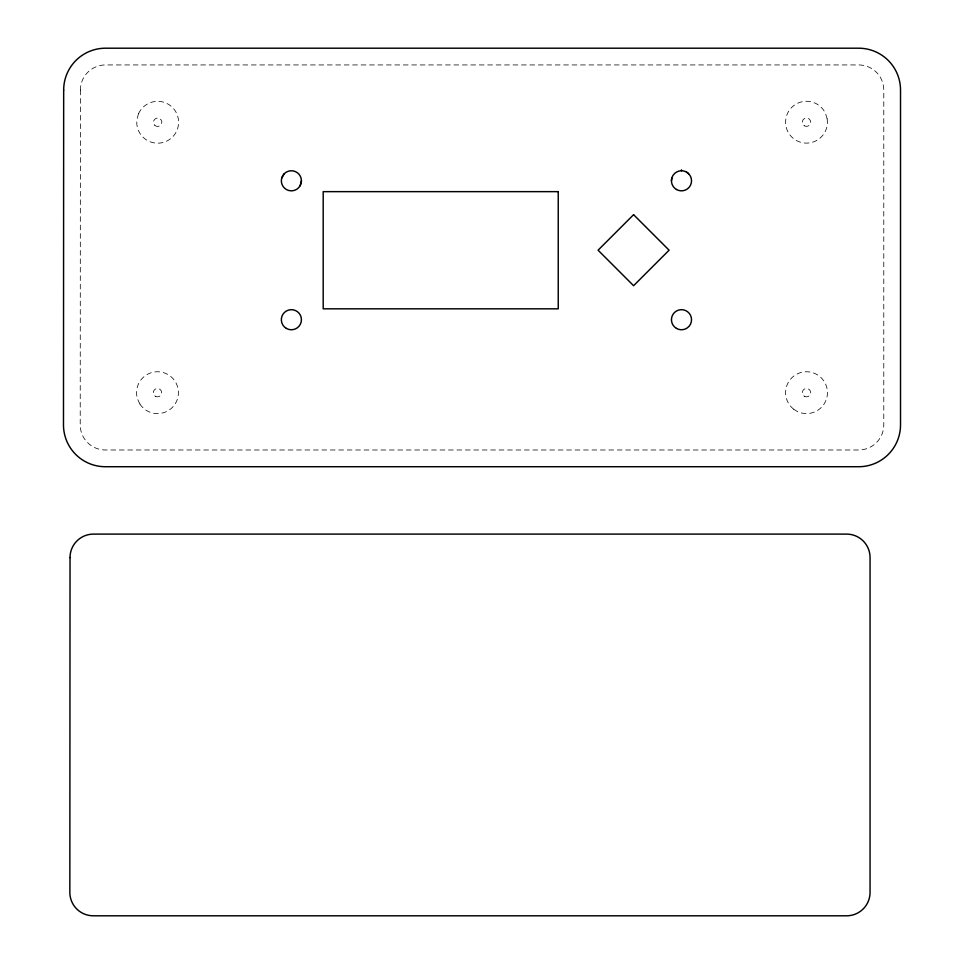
<?xml version="1.0" encoding="UTF-8"?>
<svg xmlns="http://www.w3.org/2000/svg" width="964" height="964" viewBox="0 0 964 964"><rect width="100%" height="100%" fill="white"/><g stroke="black" fill="none" stroke-linecap="round" stroke-linejoin="round"><path stroke-width="0.72" stroke-dasharray="4.82 3.62" d="M80.41 90.05L80.217 424.871A25.112 25.112 0 0 0 105.329 449.983L858.671 449.983A25.112 25.112 0 0 0 883.783 424.871L883.783 90.05A25.112 25.112 0 0 0 858.671 64.937L105.522 64.937A25.112 25.112 0 0 0 80.41 90.05M138.563 113.716L137.008 118.946A20.931 20.931 0 0 0 163.41 142.383A20.931 20.931 0 0 0 173.484 108.546A20.931 20.931 0 0 0 138.563 113.716M139.913 404.049L137.575 399.12A20.931 20.931 0 0 1 160.06 371.911A20.931 20.931 0 0 1 175.219 403.796A20.931 20.931 0 0 1 139.913 404.049M827.148 118.849L825.582 113.619A20.931 20.931 0 0 0 790.661 108.522A20.931 20.931 0 0 0 800.795 142.335A20.931 20.931 0 0 0 827.148 118.849M793.746 409.242A20.931 20.931 0 0 0 827.257 395.445A20.931 20.931 0 0 0 798.554 373.321A20.931 20.931 0 0 0 793.746 409.242M804.422 396.3A4.181 4.181 0 0 0 810.7 392.673A4.181 4.181 0 0 0 804.422 389.046A4.181 4.181 0 0 0 804.422 396.3M804.398 125.814A4.181 4.181 0 0 0 810.676 122.199A4.181 4.181 0 0 0 804.398 118.572A4.181 4.181 0 0 0 804.398 125.814M154.71 125.212A4.181 4.181 0 0 0 161.711 123.332A4.181 4.181 0 0 0 156.59 118.21A4.181 4.181 0 0 0 154.71 125.212M155.385 396.3A4.181 4.181 0 0 0 161.663 392.673A4.181 4.181 0 0 0 155.385 389.058A4.181 4.181 0 0 0 155.385 396.3"/><path stroke-width="1.45" d="M301.431 180.798A10.05 10.05 0 0 1 286.356 189.498A10.05 10.05 0 0 1 286.356 172.098A10.05 10.05 0 0 1 301.431 180.798L300.081 185.823M671.438 180.798L671.788 178.195M281.681 178.195L284.284 173.689M686.513 172.098L688.585 173.689M681.488 169.809L681.488 170.749M63.672 90.05L63.479 424.871A41.85 41.85 0 0 0 105.329 466.721L858.671 466.721A41.85 41.85 0 0 0 900.521 424.871L900.521 90.05A41.85 41.85 0 0 0 858.671 48.2L105.522 48.2A41.85 41.85 0 0 0 63.672 90.05M70.035 557.541L69.842 892.363A23.437 23.437 0 0 0 93.279 915.8L846.621 915.8A23.437 23.437 0 0 0 870.058 892.363L870.058 557.541A23.437 23.437 0 0 0 846.621 534.104L93.472 534.104A23.437 23.437 0 0 0 70.035 557.541M633.589 214.683L598.078 250.194L633.589 285.706L669.1 250.194L633.589 214.683M558.24 191.643L323.193 191.643L323.193 308.829L558.24 308.829L558.24 191.643M676.463 328.411A10.05 10.05 0 0 0 691.537 319.711A10.05 10.05 0 0 0 676.463 311.011A10.05 10.05 0 0 0 676.463 328.411M286.356 328.411A10.05 10.05 0 0 0 301.431 319.711A10.05 10.05 0 0 0 286.356 311.011A10.05 10.05 0 0 0 286.356 328.411M676.463 189.498A10.05 10.05 0 0 0 691.537 180.798A10.05 10.05 0 0 0 676.463 172.098A10.05 10.05 0 0 0 676.463 189.498"/></g></svg>
